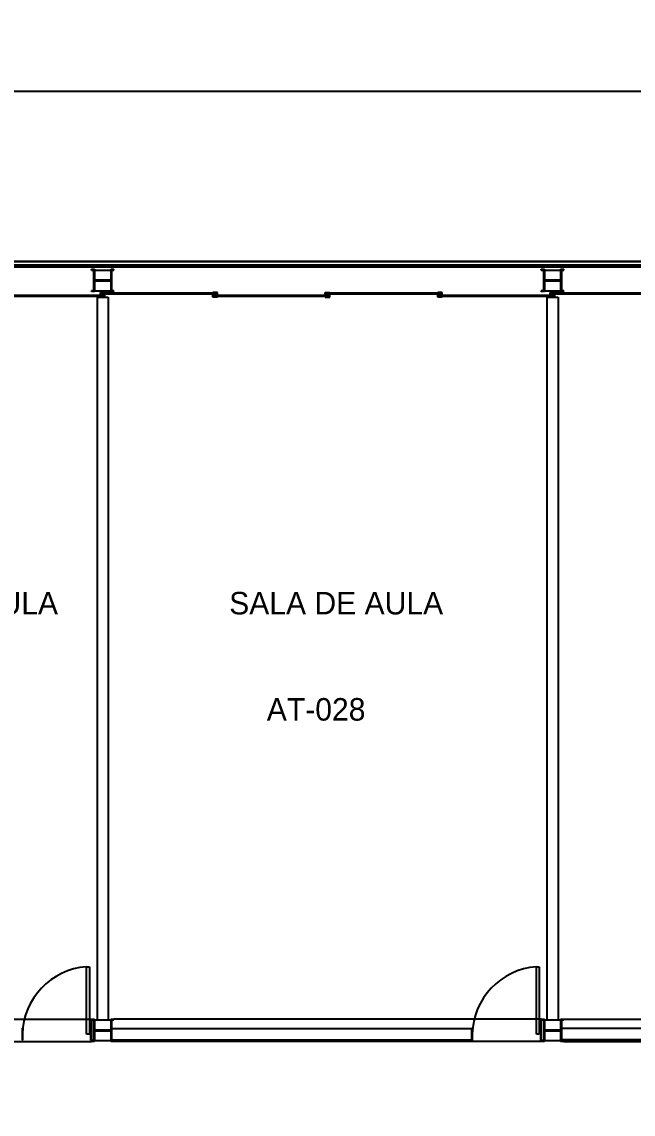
# Model space of a CAD drawing. Header units: millimetres. Extents: x 3281 to 3401, y 1379 to 1410.
# Drawn here: x 3295.16 to 3303.32, y 1395.43 to 1410 of the extents above; entities that cross this region are included whole.
import ezdxf
from ezdxf.enums import TextEntityAlignment as Align

# ---------------------------------------------------------------- set-up
doc = ezdxf.new("R2010")
doc.units = ezdxf.units.MM
for name, color, linetype in [('3', 2, 'Continuous'), ('MATRIZ', 2, 'Continuous'), ('MATRIZ-1', 1, 'Continuous'), ('TEXTO-CENTRO-CUSTO', 2, 'Continuous')]:
    doc.layers.add(name, color=color, linetype=linetype)
doc.styles.add('FONTE', font='FONTE.shx', dxfattribs={"height": 0.4})
doc.styles.add('ROMANS', font='simplex.shx', dxfattribs={"height": 0.3})
doc.dimstyles.new('1', dxfattribs={"dimtxt": 0.3, "dimasz": 0.18, "dimexe": 0.5, "dimexo": 1, "dimgap": 0.08, "dimtad": 1, "dimdec": 4, "dimzin": 12, "dimdsep": 46, "dimtxsty": 'ROMANS', "dimblk1": 'NONE', "dimblk2": 'NONE', "dimsah": 1, "dimcen": 0, "dimclrd": 2, "dimclre": 2, "dimclrt": 2, "dimadec": 0, "dimazin": 0, "dimtfac": 1, "dimtdec": 4, "dimtofl": 0, "dimtmove": 2, "dimatfit": 3, "dimldrblk": 'NONE', "dimfxl": 1, "dimtolj": 1, "dimtzin": 4, "dimarcsym": 0})

# ---------------------------------------------------------------- blocks, each defined once
blk = doc.blocks.new('*D33')
at = {"layer": 'DEFPOINTS', "color": 0, "linetype": 'Continuous', "transparency": 16777216}
for p in [(3290.313, 1409.069), (3290.313, 1406.799), (3338.322, 1406.799)]:
    blk.add_point(p, dxfattribs=at)
at = {"layer": 'TEXTO-CENTRO-CUSTO', "color": 2, "linetype": 'Continuous', "lineweight": -2, "transparency": 16777216}
for p, q in [((3290.313, 1407.799), (3290.313, 1409.569)), ((3338.322, 1407.799), (3338.322, 1409.569)), ((3338.322, 1409.069), (3290.313, 1409.069))]:
    blk.add_line(p, q, dxfattribs=at)
at = {"layer": 'TEXTO-CENTRO-CUSTO', "color": 2, "linetype": 'Continuous', "transparency": 16777216, "insert": (3314.318, 1409.299), "char_height": 0.3, "attachment_point": 5, "style": 'ROMANS'}
blk.add_mtext('\\A1;Salas de Aula', dxfattribs=at)
blk = doc.blocks.new('_NONE')
at = {"color": 0, "linetype": 'ByBlock'}
blk.add_circle((0, 0), 0.25, dxfattribs=at)

msp = doc.modelspace()

# ---------------------------------------------------------------- linework, layer by layer
msp.add_lwpolyline([(3281.08946, 1406.79859), (3401.38888, 1406.79859), (3401.38888, 1382.29859), (3281.08946, 1382.29859)], close=True)
at = {"layer": 'MATRIZ'}
for p, q in [((3296.16446, 1406.32487), (3296.16446, 1396.68659)), ((3296.16446, 1406.32487), (3296.31446, 1406.32487)), ((3296.31446, 1406.32487), (3296.31446, 1396.68659)), ((3302.16446, 1406.32487), (3302.16446, 1396.68659)), ((3302.16446, 1406.32487), (3302.31446, 1406.32487)), ((3302.31446, 1406.32487), (3302.31446, 1396.68659)), ((3296.02393, 1397.39611), (3296.06393, 1397.39611)), ((3296.02393, 1396.49611), (3296.02393, 1397.39611)), ((3296.06393, 1397.39611), (3296.06393, 1396.49611)), ((3302.02393, 1397.39611), (3302.06393, 1397.39611)), ((3302.02393, 1396.49611), (3302.02393, 1397.39611)), ((3302.06393, 1397.39611), (3302.06393, 1396.49611)), ((3296.08946, 1396.39859), (3296.08946, 1396.69859)), ((3296.08946, 1396.68659), (3296.08946, 1396.69859)), ((3296.08946, 1396.69859), (3296.13146, 1396.69859)), ((3296.08946, 1396.68659), (3296.11946, 1396.68659)), ((3296.11946, 1396.68659), (3296.11946, 1396.41059)), ((3296.13146, 1396.69859), (3296.13146, 1396.39859)), ((3296.13146, 1396.68659), (3296.34746, 1396.68659)), ((3296.34746, 1396.69859), (3296.34746, 1396.39859)), ((3296.34746, 1396.69859), (3296.38946, 1396.69859)), ((3296.35946, 1396.68659), (3296.35946, 1396.41059)), ((3296.35946, 1396.68659), (3296.38946, 1396.68659)), ((3296.38946, 1396.68659), (3296.38946, 1396.69859)), ((3302.08946, 1396.39859), (3302.08946, 1396.69859)), ((3302.08946, 1396.68659), (3302.08946, 1396.69859)), ((3302.08946, 1396.69859), (3302.13146, 1396.69859)), ((3302.08946, 1396.68659), (3302.11946, 1396.68659)), ((3302.11946, 1396.68659), (3302.11946, 1396.41059)), ((3302.13146, 1396.69859), (3302.13146, 1396.39859)), ((3302.13146, 1396.68659), (3302.34746, 1396.68659)), ((3302.34746, 1396.69859), (3302.34746, 1396.39859)), ((3302.34746, 1396.69859), (3302.38946, 1396.69859)), ((3302.35946, 1396.68659), (3302.35946, 1396.41059)), ((3302.35946, 1396.68659), (3302.38946, 1396.68659)), ((3302.38946, 1396.68659), (3302.38946, 1396.69859)), ((3295.16457, 1396.57653), (3295.16957, 1396.57653)), ((3295.16457, 1396.57653), (3295.16457, 1396.41653)), ((3295.16957, 1396.57653), (3295.16957, 1396.41653)), ((3296.06393, 1396.49611), (3296.02393, 1396.49611)), ((3296.07946, 1396.57653), (3296.08446, 1396.57653)), ((3296.07946, 1396.57653), (3296.07946, 1396.41653)), ((3296.08446, 1396.57653), (3296.08446, 1396.41653)), ((3296.13146, 1396.55459), (3296.34746, 1396.55459)), ((3296.13146, 1396.54259), (3296.34746, 1396.54259)), ((3296.35946, 1396.57059), (3301.15957, 1396.57059)), ((3301.15957, 1396.57059), (3301.15957, 1396.42059)), ((3301.16457, 1396.57653), (3301.16457, 1396.41653)), ((3301.16457, 1396.57653), (3301.16957, 1396.57653)), ((3301.16957, 1396.57653), (3301.16957, 1396.41653)), ((3302.06393, 1396.49611), (3302.02393, 1396.49611)), ((3302.07946, 1396.57653), (3302.08446, 1396.57653)), ((3302.07946, 1396.57653), (3302.07946, 1396.41653)), ((3302.08446, 1396.57653), (3302.08446, 1396.41653)), ((3302.13146, 1396.55459), (3302.34746, 1396.55459)), ((3302.13146, 1396.54259), (3302.34746, 1396.54259)), ((3307.15957, 1396.57059), (3302.35946, 1396.57059)), ((3295.16457, 1396.41653), (3295.16957, 1396.41653)), ((3296.07946, 1396.41653), (3296.08446, 1396.41653)), ((3296.11946, 1396.41059), (3296.08946, 1396.41059)), ((3296.08946, 1396.39859), (3296.08946, 1396.41059)), ((3296.13146, 1396.39859), (3296.08946, 1396.39859)), ((3296.13146, 1396.41059), (3296.34746, 1396.41059)), ((3296.38946, 1396.39859), (3296.34746, 1396.39859)), ((3296.35946, 1396.42059), (3301.15957, 1396.42059)), ((3296.38946, 1396.41059), (3296.35946, 1396.41059)), ((3296.38946, 1396.39859), (3296.38946, 1396.41059)), ((3301.16457, 1396.41653), (3301.16957, 1396.41653)), ((3302.07946, 1396.41653), (3302.08446, 1396.41653)), ((3302.11946, 1396.41059), (3302.08946, 1396.41059)), ((3302.08946, 1396.39859), (3302.08946, 1396.41059)), ((3302.13146, 1396.39859), (3302.08946, 1396.39859)), ((3302.13146, 1396.41059), (3302.34746, 1396.41059)), ((3302.38946, 1396.39859), (3302.34746, 1396.39859)), ((3307.15957, 1396.42059), (3302.35946, 1396.42059)), ((3302.38946, 1396.41059), (3302.35946, 1396.41059)), ((3302.38946, 1396.39859), (3302.38946, 1396.41059))]:
    msp.add_line(p, q, dxfattribs=at)
for centre in [(3296.09339, 1396.47464), (3302.09339, 1396.47464)]:
    msp.add_arc(centre, 0.92408, 94.310497, 178.642288, dxfattribs=at)
at = {"layer": 'MATRIZ-1'}
for p, q in [((3401.38888, 1406.79859), (3281.08946, 1406.79859)), ((3363.73388, 1406.75343), (3281.08946, 1406.75343)), ((3363.73388, 1406.72343), (3281.08946, 1406.72343)), ((3296.08946, 1406.68659), (3296.08946, 1406.69859)), ((3296.08946, 1406.69859), (3296.13146, 1406.69859)), ((3296.08946, 1406.68659), (3296.11946, 1406.68659)), ((3296.11946, 1406.68659), (3296.11946, 1406.41059)), ((3296.13146, 1406.69859), (3296.13146, 1406.39859)), ((3296.13146, 1406.68659), (3296.34746, 1406.68659)), ((3296.34746, 1406.69859), (3296.34746, 1406.39859)), ((3296.34746, 1406.69859), (3296.38946, 1406.69859)), ((3296.35946, 1406.68659), (3296.35946, 1406.41059)), ((3296.35946, 1406.68659), (3296.38946, 1406.68659)), ((3296.38946, 1406.68659), (3296.38946, 1406.69859)), ((3302.08946, 1406.68659), (3302.08946, 1406.69859)), ((3302.08946, 1406.69859), (3302.13146, 1406.69859)), ((3302.08946, 1406.68659), (3302.11946, 1406.68659)), ((3302.11946, 1406.68659), (3302.11946, 1406.41059)), ((3302.13146, 1406.69859), (3302.13146, 1406.39859)), ((3302.13146, 1406.68659), (3302.34746, 1406.68659)), ((3302.34746, 1406.69859), (3302.34746, 1406.39859)), ((3302.34746, 1406.69859), (3302.38946, 1406.69859)), ((3302.35946, 1406.68659), (3302.35946, 1406.41059)), ((3302.35946, 1406.68659), (3302.38946, 1406.68659)), ((3302.38946, 1406.68659), (3302.38946, 1406.69859)), ((3296.13146, 1406.55459), (3296.34746, 1406.55459)), ((3296.13146, 1406.54259), (3296.34746, 1406.54259)), ((3302.13146, 1406.55459), (3302.34746, 1406.55459)), ((3302.13146, 1406.54259), (3302.34746, 1406.54259)), ((3296.11946, 1406.41059), (3296.08946, 1406.41059)), ((3296.08946, 1406.39859), (3296.08946, 1406.41059)), ((3296.13146, 1406.39859), (3296.08946, 1406.39859)), ((3296.13146, 1406.41059), (3296.34746, 1406.41059)), ((3296.20946, 1406.38625), (3296.26946, 1406.38625)), ((3296.20946, 1406.35625), (3296.20946, 1406.38625)), ((3297.76246, 1406.37925), (3296.21646, 1406.37925)), ((3296.21646, 1406.36325), (3296.21646, 1406.37925)), ((3296.38946, 1406.39859), (3296.34746, 1406.39859)), ((3296.38946, 1406.41059), (3296.35946, 1406.41059)), ((3296.38946, 1406.39859), (3296.38946, 1406.41059)), ((3297.76946, 1406.38625), (3297.70946, 1406.38625)), ((3297.76246, 1406.36325), (3297.76246, 1406.37925)), ((3297.76946, 1406.35625), (3297.76946, 1406.38625)), ((3299.20946, 1406.38625), (3299.26946, 1406.38625)), ((3299.20946, 1406.35625), (3299.20946, 1406.38625)), ((3300.76246, 1406.37925), (3299.21646, 1406.37925)), ((3299.21646, 1406.36325), (3299.21646, 1406.37925)), ((3300.76946, 1406.38625), (3300.70946, 1406.38625)), ((3300.76246, 1406.36325), (3300.76246, 1406.37925)), ((3300.76946, 1406.35625), (3300.76946, 1406.38625)), ((3302.11946, 1406.41059), (3302.08946, 1406.41059)), ((3302.08946, 1406.39859), (3302.08946, 1406.41059)), ((3302.13146, 1406.39859), (3302.08946, 1406.39859)), ((3302.13146, 1406.41059), (3302.34746, 1406.41059)), ((3302.20946, 1406.38625), (3302.26946, 1406.38625)), ((3302.20946, 1406.35625), (3302.20946, 1406.38625)), ((3302.21646, 1406.36325), (3302.21646, 1406.37925)), ((3303.76246, 1406.37925), (3302.21646, 1406.37925)), ((3302.38946, 1406.39859), (3302.34746, 1406.39859)), ((3302.38946, 1406.41059), (3302.35946, 1406.41059)), ((3302.38946, 1406.39859), (3302.38946, 1406.41059)), ((3296.26246, 1406.34925), (3294.71646, 1406.34925)), ((3296.26246, 1406.33325), (3294.71646, 1406.33325)), ((3296.26946, 1406.35625), (3296.20946, 1406.35625)), ((3296.20946, 1406.32625), (3296.26946, 1406.32625)), ((3297.76246, 1406.36325), (3296.21646, 1406.36325)), ((3296.26246, 1406.34925), (3296.26246, 1406.33325)), ((3296.26946, 1406.32625), (3296.26946, 1406.35625)), ((3297.70946, 1406.35625), (3297.76946, 1406.35625)), ((3297.70946, 1406.32625), (3297.70946, 1406.35625)), ((3297.76946, 1406.32625), (3297.70946, 1406.32625)), ((3297.71646, 1406.34925), (3297.71646, 1406.33325)), ((3299.26246, 1406.34925), (3297.71646, 1406.34925)), ((3299.26246, 1406.33325), (3297.71646, 1406.33325)), ((3299.26946, 1406.35625), (3299.20946, 1406.35625)), ((3299.20946, 1406.32625), (3299.26946, 1406.32625)), ((3300.76246, 1406.36325), (3299.21646, 1406.36325)), ((3299.26246, 1406.34925), (3299.26246, 1406.33325)), ((3299.26946, 1406.32625), (3299.26946, 1406.35625)), ((3300.70946, 1406.35625), (3300.76946, 1406.35625)), ((3300.70946, 1406.32625), (3300.70946, 1406.35625)), ((3300.76946, 1406.32625), (3300.70946, 1406.32625)), ((3302.26246, 1406.34925), (3300.71646, 1406.34925)), ((3300.71646, 1406.34925), (3300.71646, 1406.33325)), ((3302.26246, 1406.33325), (3300.71646, 1406.33325)), ((3302.26946, 1406.35625), (3302.20946, 1406.35625)), ((3302.20946, 1406.32625), (3302.26946, 1406.32625)), ((3303.76246, 1406.36325), (3302.21646, 1406.36325)), ((3302.26246, 1406.34925), (3302.26246, 1406.33325)), ((3302.26946, 1406.32625), (3302.26946, 1406.35625)), ((3290.38946, 1396.69859), (3296.08946, 1396.69859)), ((3302.08946, 1396.69859), (3296.38946, 1396.69859)), ((3302.38946, 1396.69859), (3308.08946, 1396.69859)), ((3290.38946, 1396.39859), (3296.08946, 1396.39859)), ((3302.08946, 1396.39859), (3296.38946, 1396.39859)), ((3302.38946, 1396.39859), (3308.08946, 1396.39859))]:
    msp.add_line(p, q, dxfattribs=at)

# ---------------------------------------------------------------- texts
at = {"layer": '3', "style": 'FONTE'}
for s, p in [('SALA DE AULA', (3295.64464, 1402.0944)), ('SALA DE AULA', (3300.78141, 1402.0944)), ('AT-028', (3299.74474, 1400.67825))]:
    msp.add_text(s, height=0.3, dxfattribs=at).set_placement(p, align=Align.RIGHT)

# ---------------------------------------------------------------- dimensions: what is measured, and where the dimension line sits
at = {"layer": 'TEXTO-CENTRO-CUSTO', "linetype": 'Continuous'}
dim = msp.add_linear_dim(base=(3290.31323, 1409.06851), p1=(3338.32184, 1406.79859), p2=(3290.31323, 1406.79859), text='Salas de Aula', dimstyle='1', dxfattribs=at)
dim.commit()
dim.dimension.update_dxf_attribs({"geometry": '*D33', "text_midpoint": (3314.31753, 1409.29851)})

doc.saveas('drawing.dxf')
